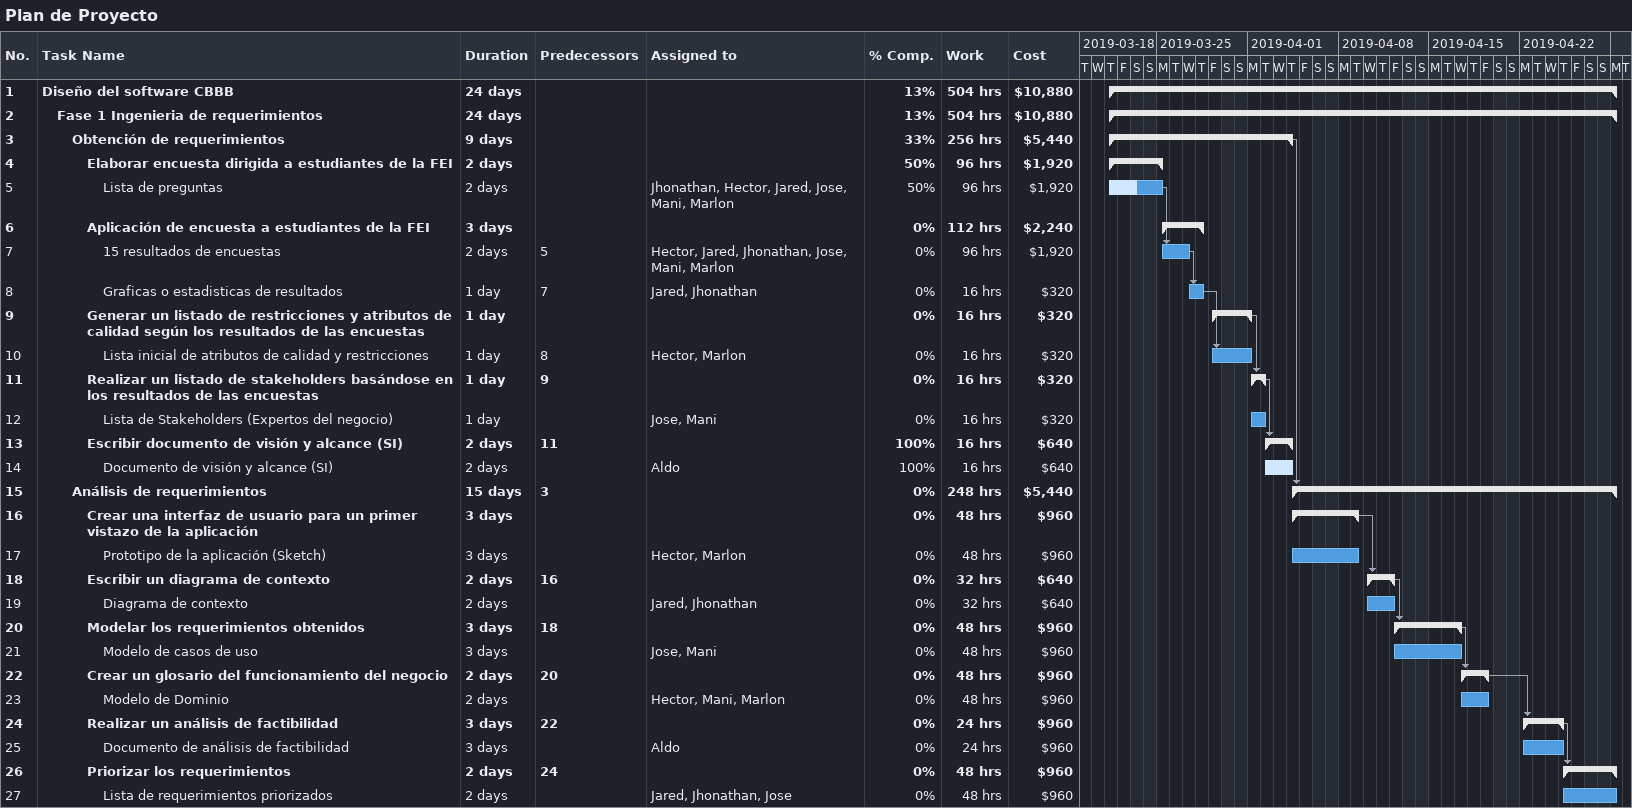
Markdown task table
Plan de Proyecto

| ID | Level | Task | Duration | Start | Finish | Predecessors | Resources | % complete | Work (h) | Cost ($) |
|---|---|---|---|---|---|---|---|---|---|---|
| 1 | 1 | **Diseño del software CBBB** | 24d | 2019-03-21 | 2019-04-29 |  |  | 13 | 504 | 10880 |
| 2 | 2 | **Fase 1 Ingenieria de requerimientos** | 24d | 2019-03-21 | 2019-04-29 |  |  | 13 | 504 | 10880 |
| 3 | 3 | **Obtención de requerimientos** | 9d | 2019-03-21 | 2019-04-04 |  |  | 33 | 256 | 5440 |
| 4 | 4 | **Elaborar encuesta dirigida a estudiantes de la FEI** | 2d | 2019-03-21 | 2019-03-25 |  |  | 50 | 96 | 1920 |
| 5 | 5 | Lista de preguntas | 2d | 2019-03-21 | 2019-03-25 |  | Jhonathan, Hector, Jared, Jose, Mani, Marlon | 50 | 96 | 1920 |
| 6 | 4 | **Aplicación de encuesta a estudiantes de la FEI** | 3d | 2019-03-25 | 2019-03-28 |  |  | 0 | 112 | 2240 |
| 7 | 5 | 15 resultados de encuestas | 2d | 2019-03-25 | 2019-03-27 | 5 | Hector, Jared, Jhonathan, Jose, Mani, Marlon | 0 | 96 | 1920 |
| 8 | 5 | Graficas o estadisticas de resultados | 1d | 2019-03-27 | 2019-03-28 | 7 | Jared, Jhonathan | 0 | 16 | 320 |
| 9 | 4 | **Generar un listado de restricciones y atributos de calidad según los resultados de las encuestas** | 1d | 2019-03-29 | 2019-04-01 |  |  | 0 | 16 | 320 |
| 10 | 5 | Lista inicial de atributos de calidad y restricciones | 1d | 2019-03-29 | 2019-04-01 | 8 | Hector, Marlon | 0 | 16 | 320 |
| 11 | 4 | **Realizar un listado de stakeholders basándose en los resultados de las encuestas** | 1d | 2019-04-01 | 2019-04-02 | 9 |  | 0 | 16 | 320 |
| 12 | 5 | Lista de Stakeholders (Expertos del negocio) | 1d | 2019-04-01 | 2019-04-02 |  | Jose, Mani | 0 | 16 | 320 |
| 13 | 4 | **Escribir documento de visión y alcance (SI)** | 2d | 2019-04-02 | 2019-04-04 | 11 |  | 100 | 16 | 640 |
| 14 | 5 | Documento de visión y alcance (SI) | 2d | 2019-04-02 | 2019-04-04 |  | Aldo | 100 | 16 | 640 |
| 15 | 3 | **Análisis de requerimientos** | 15d | 2019-04-04 | 2019-04-29 | 3 |  | 0 | 248 | 5440 |
| 16 | 4 | **Crear una interfaz de usuario para un primer vistazo de la aplicación** | 3d | 2019-04-04 | 2019-04-09 |  |  | 0 | 48 | 960 |
| 17 | 5 | Prototipo de la aplicación (Sketch) | 3d | 2019-04-04 | 2019-04-09 |  | Hector, Marlon | 0 | 48 | 960 |
| 18 | 4 | **Escribir un diagrama de contexto** | 2d | 2019-04-10 | 2019-04-12 | 16 |  | 0 | 32 | 640 |
| 19 | 5 | Diagrama de contexto | 2d | 2019-04-10 | 2019-04-12 |  | Jared, Jhonathan | 0 | 32 | 640 |
| 20 | 4 | **Modelar los requerimientos obtenidos** | 3d | 2019-04-12 | 2019-04-17 | 18 |  | 0 | 48 | 960 |
| 21 | 5 | Modelo de casos de uso | 3d | 2019-04-12 | 2019-04-17 |  | Jose, Mani | 0 | 48 | 960 |
| 22 | 4 | **Crear un glosario del funcionamiento del negocio** | 2d | 2019-04-17 | 2019-04-19 | 20 |  | 0 | 48 | 960 |
| 23 | 5 | Modelo de Dominio | 2d | 2019-04-17 | 2019-04-19 |  | Hector, Mani, Marlon | 0 | 48 | 960 |
| 24 | 4 | **Realizar un análisis de factibilidad** | 3d | 2019-04-22 | 2019-04-25 | 22 |  | 0 | 24 | 960 |
| 25 | 5 | Documento de análisis de factibilidad | 3d | 2019-04-22 | 2019-04-25 |  | Aldo | 0 | 24 | 960 |
| 26 | 4 | **Priorizar los requerimientos** | 2d | 2019-04-25 | 2019-04-29 | 24 |  | 0 | 48 | 960 |
| 27 | 5 | Lista de requerimientos priorizados | 2d | 2019-04-25 | 2019-04-29 |  | Jared, Jhonathan, Jose | 0 | 48 | 960 |
